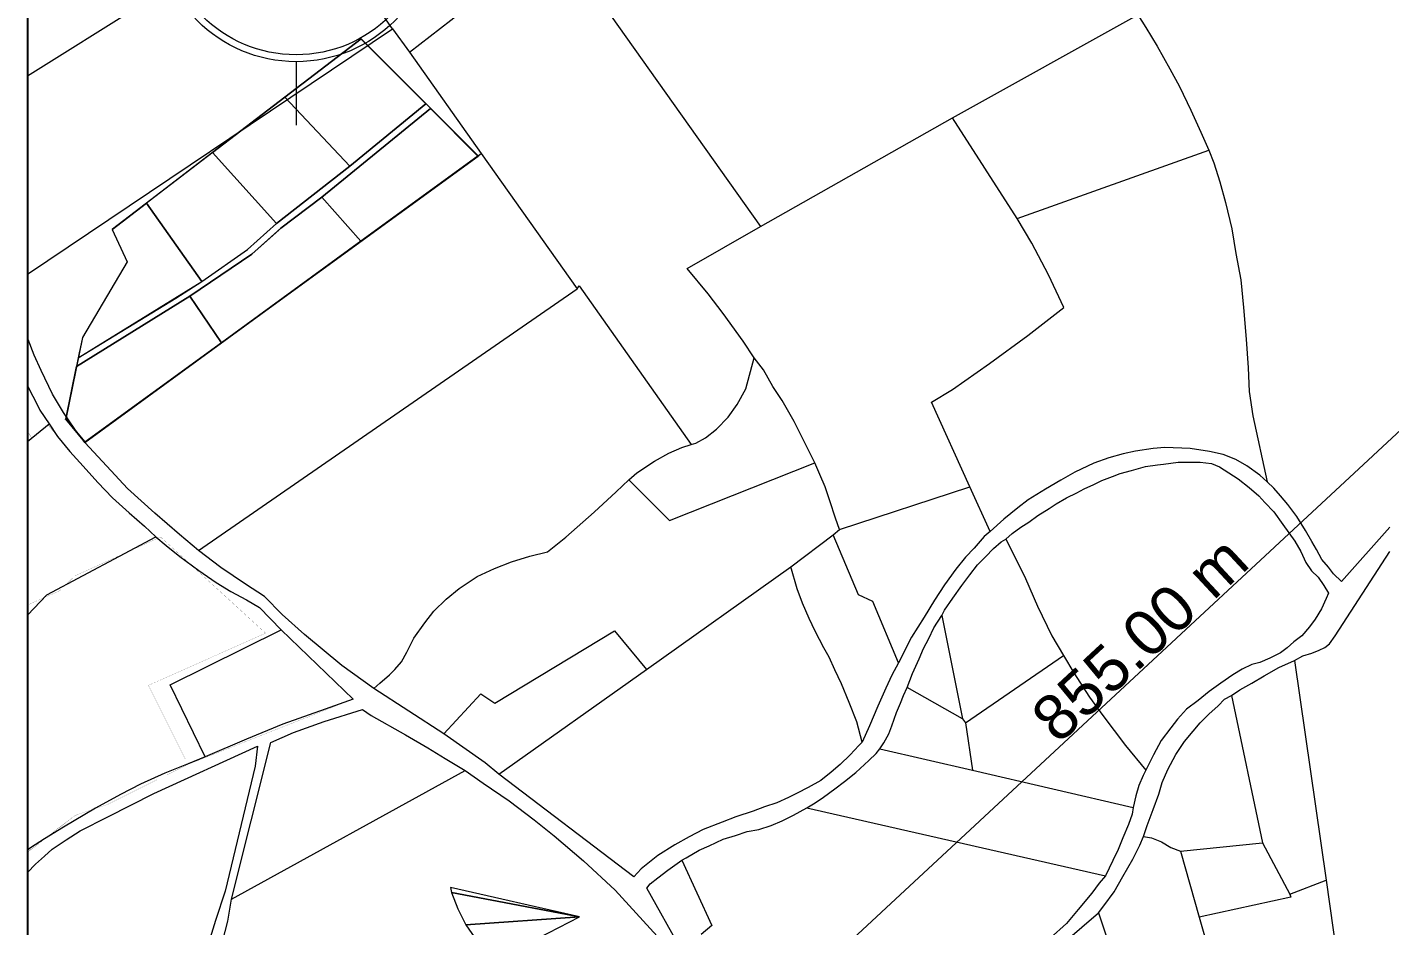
# Paper-space layout 'LAMINA DE TRABAJO' of a CAD drawing. Header units: millimetres. Extents: x 614351 to 615345, y 1320431 to 1320883.
# Drawn here: x 614839.8 to 614882.26, y 1320591.14 to 1320619.15 of the extents above; entities that cross this region are included whole.
import ezdxf

# ---------------------------------------------------------------- set-up
doc = ezdxf.new("R2010")
doc.units = ezdxf.units.MM
doc.layers.add('2', color=7, linetype='Continuous')
doc.layers.add('CVL_CUADCON_LIN', color=8, linetype='Continuous')
doc.layers.add('Cotas', color=7, linetype='Continuous', lineweight=0)
doc.styles.add('PUNTOS PI', font='arial.ttf', dxfattribs={"height": 1.5})

psp = doc.layouts.new('LAMINA DE TRABAJO')

# ---------------------------------------------------------------- linework, layer by layer
psp.add_line((614839.808, 1320640.692), (614839.808, 1320575.067))
at = {"color": 0, "lineweight": 15}
psp.add_line((614848.181, 1320618.081), (614848.181, 1320616.101, 0.003), dxfattribs=at)
at = {"color": 1, "lineweight": 0}
psp.add_line((614841.008, 1320606.931), (614841.163, 1320606.745), dxfattribs=at)
for points in [[(614841.602, 1320606.222), (614853.858, 1320615.143), (614850.206, 1320618.788), (614842.448, 1320612.85), (614842.916, 1320611.844), (614841.522, 1320609.484), (614841.008, 1320606.931)], [(614852.229, 1320616.769), (614849.854, 1320614.827), (614847.834, 1320616.972), (614850.206, 1320618.788)], [(614849.854, 1320614.827), (614847.57, 1320613.036), (614845.576, 1320615.244), (614847.834, 1320616.972)], [(614853.858, 1320615.143), (614850.202, 1320612.482), (614848.979, 1320613.852), (614852.373, 1320616.625)], [(614845.246, 1320611.231), (614846.672, 1320612.225), (614847.57, 1320613.036), (614845.576, 1320615.244), (614843.519, 1320613.67)], [(614843.519, 1320613.67), (614842.448, 1320612.85), (614842.916, 1320611.844), (614841.522, 1320609.484), (614841.394, 1320608.85), (614844.433, 1320610.705), (614845.246, 1320611.231)], [(614844.874, 1320610.768), (614846.807, 1320612.075), (614847.705, 1320612.886), (614848.979, 1320613.852), (614850.202, 1320612.482), (614845.855, 1320609.318)], [(614841.34, 1320608.581), (614844.874, 1320610.768), (614845.855, 1320609.318), (614841.602, 1320606.222), (614841.008, 1320606.931)]]:
    psp.add_lwpolyline(points, close=True, dxfattribs=at)
for points in [[(614850.198, 1320618.782), (614842.456, 1320612.857)], [(614853.851, 1320615.15), (614850.213, 1320618.781)], [(614841.61, 1320606.228), (614853.85, 1320615.137)], [(614842.448, 1320612.85), (614843.519, 1320613.67)], [(614843.519, 1320613.67), (614845.246, 1320611.231)], [(614847.705, 1320612.886), (614848.979, 1320613.852)], [(614847.57, 1320613.036), (614846.672, 1320612.225)], [(614847.705, 1320612.886), (614846.807, 1320612.075)], [(614847.64, 1320612.827), (614846.807, 1320612.075)], [(614850.202, 1320612.482), (614845.855, 1320609.318), (614844.874, 1320610.768)], [(614841.435, 1320609.054), (614841.01, 1320606.94)], [(614841.008, 1320606.931), (614841.34, 1320608.581)], [(614841.014, 1320606.923), (614841.596, 1320606.23)]]:
    psp.add_lwpolyline(points, dxfattribs=at)
at = {"color": 0, "lineweight": 15}
for radius in [4.348, 4.135]:
    psp.add_circle((614848.181, 1320622.429), radius, dxfattribs=at)
at = {"color": 1, "lineweight": 0}
for centre in [(614850.206, 1320618.788), (614853.858, 1320615.143), (614841.008, 1320606.931), (614841.602, 1320606.222)]:
    psp.add_circle(centre, 0.0101, dxfattribs=at)
at = {"layer": '2', "color": 1, "linetype": 'Continuous', "lineweight": 0}
for p, q in [((614839.808, 1320617.638), (614843.334, 1320619.842)), ((614851.184, 1320619.106), (614850.646, 1320619.869)), ((614851.717, 1320618.377), (614853.65, 1320619.879)), ((614857.721, 1320619.894), (614862.655, 1320612.943)), ((614839.808, 1320611.455), (614851.184, 1320619.106)), ((614851.184, 1320619.106), (614851.717, 1320618.377)), ((614851.717, 1320618.377), (614853.953, 1320615.215)), ((614862.655, 1320612.943), (614868.638, 1320616.332)), ((614870.648, 1320613.191), (614868.638, 1320616.332)), ((614870.648, 1320613.191), (614876.622, 1320615.317)), ((614841.602, 1320606.212), (614853.953, 1320615.215)), ((614853.953, 1320615.215), (614856.938, 1320611.002)), ((614844.874, 1320610.768), (614841.34, 1320608.581)), ((614845.855, 1320609.318), (614844.874, 1320610.768)), ((614845.14, 1320602.844), (614856.938, 1320611.002)), ((614841.602, 1320606.222), (614845.855, 1320609.318)), ((614841.34, 1320608.581), (614841.008, 1320606.931)), ((614839.808, 1320606.236), (614840.484, 1320606.787)), ((614841.008, 1320606.931), (614841.602, 1320606.222)), ((614865.117, 1320603.496), (614869.173, 1320604.828)), ((614869.814, 1320603.432), (614869.173, 1320604.828)), ((614864.922, 1320603.332), (614865.117, 1320603.496)), ((614863.594, 1320602.327), (614864.922, 1320603.332)), ((614859.098, 1320599.133), (614863.594, 1320602.327)), ((614868.301, 1320600.811), (614868.943, 1320597.588)), ((614869.045, 1320597.47), (614872.096, 1320599.562)), ((614854.504, 1320595.867), (614859.098, 1320599.133)), ((614879.29, 1320599.415), (614880.275, 1320592.565)), ((614852.781, 1320597.12), (614850.607, 1320598.532)), ((614868.943, 1320597.588), (614867.22, 1320598.569)), ((614877.331, 1320598.323), (614878.296, 1320593.725)), ((614868.943, 1320597.588), (614869.045, 1320597.47)), ((614869.045, 1320597.47), (614869.261, 1320595.993)), ((614866.369, 1320596.656), (614869.261, 1320595.993)), ((614846.167, 1320591.972), (614853.448, 1320595.98)), ((614869.261, 1320595.993), (614874.27, 1320594.825)), ((614864.092, 1320594.815), (614873.399, 1320592.697)), ((614875.742, 1320593.46), (614878.296, 1320593.725)), ((614878.296, 1320593.725), (614879.152, 1320592.124)), ((614875.742, 1320593.46), (614876.322, 1320591.407)), ((614879.152, 1320592.124), (614880.275, 1320592.565)), ((614880.275, 1320592.565), (614881.08, 1320586.9)), ((614871.297, 1320589.922), (614873.184, 1320591.542)), ((614873.184, 1320591.542), (614874.163, 1320588.653)), ((614876.322, 1320591.407), (614876.855, 1320589.55))]:
    psp.add_line(p, q, dxfattribs=at)
for points in [[(614868.638, 1320616.332), (614874.411, 1320619.541), (614874.658, 1320619.145), (614875.017, 1320618.56), (614875.406, 1320617.857), (614875.714, 1320617.303), (614876.063, 1320616.569), (614876.376, 1320615.886), (614876.622, 1320615.317)], [(614876.622, 1320615.317), (614876.781, 1320614.922), (614876.965, 1320614.337), (614877.145, 1320613.685), (614877.335, 1320612.869), (614877.468, 1320612.099), (614877.617, 1320611.283), (614877.704, 1320610.416), (614877.791, 1320609.431), (614877.853, 1320608.533), (614877.879, 1320607.799), (614877.997, 1320607.035), (614878.443, 1320604.982)], [(614869.173, 1320604.828), (614867.983, 1320607.461), (614868.634, 1320607.855), (614869.793, 1320608.666), (614870.987, 1320609.542), (614872.105, 1320610.419), (614871.623, 1320611.435), (614871.11, 1320612.421), (614870.648, 1320613.191)], [(614862.455, 1320608.849), (614862.117, 1320609.362), (614861.491, 1320610.224), (614861.019, 1320610.845), (614860.368, 1320611.636), (614862.655, 1320612.943)], [(614856.938, 1320611.002), (614857.005, 1320611.089), (614860.497, 1320606.146)], [(614841.602, 1320606.212), (614841.284, 1320606.623), (614840.93, 1320607.146), (614840.587, 1320607.711), (614840.233, 1320608.45), (614840.023, 1320608.927), (614839.833, 1320609.415), (614839.808, 1320609.467)], [(614860.497, 1320606.146), (614860.64, 1320606.187), (614860.938, 1320606.356), (614861.281, 1320606.618), (614861.65, 1320606.997), (614861.927, 1320607.387), (614862.194, 1320607.879), (614862.455, 1320608.849)], [(614864.342, 1320605.569), (614863.994, 1320606.278), (614863.701, 1320606.863), (614863.332, 1320607.52), (614863.04, 1320607.951), (614862.742, 1320608.469), (614862.455, 1320608.849)], [(614839.808, 1320607.983), (614839.884, 1320607.824), (614840.069, 1320607.475), (614840.192, 1320607.213), (614840.484, 1320606.787)], [(614840.484, 1320606.787), (614840.746, 1320606.397), (614841.13, 1320605.93), (614841.546, 1320605.468), (614842.002, 1320604.965), (614842.464, 1320604.477), (614842.976, 1320604.015), (614843.459, 1320603.594), (614843.812, 1320603.261)], [(614845.14, 1320602.844), (614844.546, 1320603.342), (614843.782, 1320603.999), (614842.925, 1320604.77), (614842.284, 1320605.468), (614841.602, 1320606.212)], [(614858.548, 1320605.039), (614858.795, 1320605.259), (614859.353, 1320605.623), (614859.794, 1320605.879), (614860.205, 1320606.054), (614860.497, 1320606.146)], [(614878.443, 1320604.982), (614878.212, 1320605.188), (614877.812, 1320605.475), (614877.464, 1320605.681), (614877.069, 1320605.835), (614876.648, 1320605.927), (614876.038, 1320606.025), (614875.254, 1320606.056), (614874.89, 1320606.015), (614874.336, 1320605.939), (614873.951, 1320605.852), (614873.51, 1320605.734), (614873.044, 1320605.56), (614872.449, 1320605.278), (614872.008, 1320605.037), (614871.536, 1320604.75), (614870.993, 1320604.417), (614870.67, 1320604.165), (614870.234, 1320603.817), (614869.814, 1320603.432)], [(614858.548, 1320605.039), (614859.815, 1320603.776), (614864.342, 1320605.569)], [(614865.117, 1320603.496), (614864.994, 1320603.85), (614864.814, 1320604.384), (614864.671, 1320604.82), (614864.501, 1320605.21), (614864.342, 1320605.569)], [(614870.296, 1320603.196), (614870.491, 1320603.365), (614870.767, 1320603.565), (614871.014, 1320603.719), (614871.29, 1320603.929), (614871.649, 1320604.149), (614871.865, 1320604.293), (614872.193, 1320604.483), (614872.511, 1320604.642), (614872.741, 1320604.765), (614873.039, 1320604.898), (614873.29, 1320605.021), (614873.623, 1320605.144), (614873.859, 1320605.236), (614874.213, 1320605.339), (614874.654, 1320605.461), (614875.023, 1320605.513), (614875.208, 1320605.533), (614875.664, 1320605.594), (614876.013, 1320605.594), (614876.356, 1320605.594), (614876.71, 1320605.553), (614876.951, 1320605.45), (614877.541, 1320605.075), (614877.879, 1320604.803), (614878.182, 1320604.546), (614878.371, 1320604.341), (614878.653, 1320604.048), (614878.925, 1320603.648), (614879.3, 1320603.13), (614879.489, 1320602.806), (614879.648, 1320602.468), (614879.823, 1320602.206), (614880.033, 1320602.006), (614880.207, 1320601.744), (614880.356, 1320601.513), (614880.284, 1320601.344), (614880.136, 1320601.02), (614879.941, 1320600.702), (614879.756, 1320600.461), (614879.525, 1320600.179), (614879.274, 1320599.99), (614879.064, 1320599.8), (614878.859, 1320599.646), (614878.526, 1320599.487), (614878.213, 1320599.344), (614877.962, 1320599.287), (614877.659, 1320599.144), (614877.372, 1320598.959), (614876.993, 1320598.703), (614876.634, 1320598.447), (614876.295, 1320598.165), (614875.926, 1320597.893), (614875.649, 1320597.58), (614875.439, 1320597.308), (614875.142, 1320596.918), (614874.896, 1320596.472), (614874.665, 1320595.995)], [(614850.607, 1320598.532), (614850.791, 1320598.706), (614851.089, 1320598.962), (614851.258, 1320599.132), (614851.463, 1320599.373), (614851.637, 1320599.67), (614851.853, 1320600.106), (614852.191, 1320600.583), (614852.478, 1320600.952), (614852.857, 1320601.327), (614853.268, 1320601.65), (614853.826, 1320602.024), (614854.365, 1320602.28), (614854.898, 1320602.49), (614855.462, 1320602.665), (614856.016, 1320602.793), (614856.59, 1320603.259), (614857.472, 1320604.039), (614858.159, 1320604.669), (614858.548, 1320605.039)], [(614882.26, 1320603.569), (614880.756, 1320601.872), (614880.51, 1320602.108), (614880.351, 1320602.324), (614880.141, 1320602.56), (614879.982, 1320602.868), (614879.828, 1320603.119), (614879.633, 1320603.463), (614879.366, 1320603.904), (614879.089, 1320604.274), (614878.858, 1320604.541), (614878.653, 1320604.782), (614878.443, 1320604.982)], [(614869.814, 1320603.432), (614869.619, 1320603.273), (614869.311, 1320602.909), (614869.045, 1320602.637), (614868.737, 1320602.258), (614868.388, 1320601.765), (614868.071, 1320601.293), (614867.753, 1320600.76), (614867.363, 1320600.139), (614866.953, 1320599.334)], [(614839.808, 1320600.822), (614840.413, 1320601.456), (614843.812, 1320603.261)], [(614843.812, 1320603.261), (614844.13, 1320602.999), (614844.556, 1320602.65), (614845.151, 1320602.218), (614845.694, 1320601.838), (614846.151, 1320601.566), (614846.633, 1320601.304), (614847.038, 1320601.063), (614847.72, 1320600.365)], [(614866.953, 1320599.334), (614866.153, 1320601.253), (614865.702, 1320601.459), (614864.922, 1320603.332)], [(614868.301, 1320600.811), (614868.389, 1320600.975), (614868.645, 1320601.355), (614868.927, 1320601.745), (614869.178, 1320602.083), (614869.419, 1320602.396), (614869.665, 1320602.647), (614869.916, 1320602.898), (614870.157, 1320603.109), (614870.296, 1320603.196)], [(614870.296, 1320603.196), (614870.578, 1320602.647), (614870.906, 1320601.964), (614871.28, 1320601.102), (614871.732, 1320600.183), (614872.096, 1320599.562)], [(614850.607, 1320598.532), (614849.602, 1320599.256), (614848.443, 1320600.221), (614847.745, 1320600.842), (614847.197, 1320601.402), (614846.607, 1320601.792), (614845.833, 1320602.31), (614845.14, 1320602.844)], [(614879.29, 1320599.415), (614879.551, 1320599.553), (614879.828, 1320599.64), (614880.064, 1320599.728), (614880.238, 1320599.815), (614880.382, 1320599.933), (614880.561, 1320600.179), (614882.263, 1320602.81)], [(614865.825, 1320596.861), (614865.651, 1320597.498), (614865.415, 1320598.103), (614865.179, 1320598.678), (614864.964, 1320599.12), (614864.794, 1320599.51), (614864.625, 1320599.802), (614864.353, 1320600.32), (614864.174, 1320600.716), (614863.963, 1320601.198), (614863.794, 1320601.644), (614863.594, 1320602.327)], [(614867.22, 1320598.569), (614867.389, 1320599.005), (614867.599, 1320599.467), (614867.732, 1320599.78), (614867.896, 1320600.093), (614868.055, 1320600.426), (614868.301, 1320600.811)], [(614845.351, 1320596.41), (614844.259, 1320598.648), (614847.72, 1320600.365)], [(614847.72, 1320600.365), (614849.961, 1320598.209), (614849.084, 1320597.896), (614847.766, 1320597.42), (614846.633, 1320596.953), (614845.351, 1320596.41)], [(614852.781, 1320597.12), (614853.934, 1320598.371), (614854.375, 1320598.083), (614858.103, 1320600.334), (614859.098, 1320599.133)], [(614872.096, 1320599.562), (614872.419, 1320599.028), (614872.906, 1320598.264), (614873.321, 1320597.699), (614874.029, 1320596.755), (614874.665, 1320595.995)], [(614866.953, 1320599.334), (614866.748, 1320598.954), (614866.558, 1320598.544), (614866.307, 1320597.99), (614866.046, 1320597.369), (614865.825, 1320596.861)], [(614877.331, 1320598.323), (614877.593, 1320598.497), (614877.967, 1320598.708), (614878.346, 1320598.928), (614878.808, 1320599.195), (614879.29, 1320599.415)], [(614866.369, 1320596.656), (614866.492, 1320596.846), (614866.656, 1320597.128), (614866.748, 1320597.369), (614866.892, 1320597.784), (614867.02, 1320598.082), (614867.112, 1320598.323), (614867.22, 1320598.569)], [(614874.583, 1320593.922), (614874.701, 1320594.261), (614874.891, 1320594.769), (614875.06, 1320595.241), (614875.168, 1320595.605), (614875.342, 1320596.015), (614875.598, 1320596.482), (614875.86, 1320596.882), (614876.131, 1320597.205), (614876.352, 1320597.462), (614876.624, 1320597.733), (614876.916, 1320598), (614877.116, 1320598.2), (614877.331, 1320598.323)], [(614846.167, 1320591.972), (614847.392, 1320596.85), (614848.105, 1320597.163), (614849.053, 1320597.506), (614850.253, 1320597.885), (614850.525, 1320597.695), (614851.591, 1320597.094), (614852.284, 1320596.684), (614852.827, 1320596.35), (614853.448, 1320595.98)], [(614854.504, 1320595.867), (614854.078, 1320596.216), (614852.781, 1320597.12)], [(614839.808, 1320592.805), (614840.06, 1320593.057), (614840.342, 1320593.309), (614840.583, 1320593.529), (614841.014, 1320593.821), (614841.45, 1320594.098), (614842.311, 1320594.539), (614843.747, 1320595.262), (614846.982, 1320596.738), (614846.91, 1320596.112), (614846.474, 1320594.301), (614845.967, 1320592.223), (614845.67, 1320591.3), (614845.342, 1320590.222), (614845.152, 1320589.648), (614844.952, 1320589.14), (614844.706, 1320588.622), (614844.429, 1320588.119), (614844.147, 1320587.755), (614843.978, 1320587.55), (614843.655, 1320587.191), (614843.435, 1320586.991)], [(614865.825, 1320596.861), (614865.718, 1320596.759), (614865.446, 1320596.467), (614865.138, 1320596.169), (614864.851, 1320595.928), (614864.528, 1320595.667), (614864.133, 1320595.446), (614863.795, 1320595.272), (614863.528, 1320595.139), (614863.159, 1320594.97), (614862.775, 1320594.847), (614862.421, 1320594.708), (614861.882, 1320594.534), (614861.457, 1320594.365), (614860.867, 1320594.145), (614860.431, 1320593.914), (614859.98, 1320593.663), (614859.457, 1320593.335), (614858.939, 1320592.914), (614858.709, 1320592.668), (614854.504, 1320595.867)], [(614864.092, 1320594.815), (614864.354, 1320594.974), (614864.615, 1320595.154), (614864.964, 1320595.41), (614865.272, 1320595.636), (614865.62, 1320595.918), (614866.025, 1320596.297), (614866.256, 1320596.507), (614866.369, 1320596.656)], [(614845.351, 1320596.41), (614844.823, 1320596.19), (614844.09, 1320595.893), (614843.336, 1320595.549), (614842.706, 1320595.231), (614841.931, 1320594.806), (614840.937, 1320594.216), (614840.342, 1320593.847), (614839.901, 1320593.565), (614839.808, 1320593.494)], [(614853.448, 1320595.98), (614854.007, 1320595.585), (614854.822, 1320595.03), (614855.601, 1320594.44), (614856.222, 1320593.942), (614857.14, 1320593.167), (614858.119, 1320592.248), (614859.432, 1320590.81)], [(614874.665, 1320595.995), (614874.578, 1320595.821), (614874.439, 1320595.513), (614874.347, 1320595.195), (614874.27, 1320594.825)], [(614860.206, 1320593.186), (614860.339, 1320593.262), (614860.739, 1320593.493), (614861.052, 1320593.631), (614861.493, 1320593.836), (614861.872, 1320593.949), (614862.241, 1320594.082), (614862.605, 1320594.139), (614862.985, 1320594.262), (614863.328, 1320594.41), (614863.677, 1320594.59), (614864.092, 1320594.815)], [(614874.27, 1320594.825), (614874.234, 1320594.615), (614874.122, 1320594.297), (614873.947, 1320593.876), (614873.794, 1320593.517), (614873.635, 1320593.179), (614873.399, 1320592.697)], [(614873.184, 1320591.542), (614873.353, 1320591.758), (614873.671, 1320592.199), (614873.942, 1320592.676), (614874.25, 1320593.219), (614874.47, 1320593.655), (614874.583, 1320593.922)], [(614874.583, 1320593.922), (614874.84, 1320593.881), (614875.152, 1320593.753), (614875.44, 1320593.583), (614875.742, 1320593.46)], [(614860.181, 1320590.399), (614859.109, 1320592.309), (614859.216, 1320592.442), (614859.452, 1320592.632), (614859.765, 1320592.868), (614860.206, 1320593.186)], [(614860.206, 1320593.186), (614861.139, 1320591.143), (614860.801, 1320590.871)], [(614873.399, 1320592.697), (614873.209, 1320592.466), (614872.973, 1320592.158), (614872.548, 1320591.65), (614872.184, 1320591.214), (614871.681, 1320590.753), (614871.328, 1320590.455), (614870.882, 1320590.158), (614870.477, 1320589.866), (614867.026, 1320587.184)], [(614839.808, 1320581.138), (614839.877, 1320581.236), (614840.077, 1320581.636), (614840.425, 1320582.231), (614840.82, 1320582.872), (614841.276, 1320583.585), (614841.809, 1320584.329), (614842.568, 1320585.411), (614843.224, 1320586.288), (614843.404, 1320586.437), (614843.763, 1320586.791), (614844.142, 1320587.227), (614844.491, 1320587.724), (614844.86, 1320588.298), (614845.167, 1320588.847), (614845.49, 1320589.53), (614845.695, 1320590.073), (614845.885, 1320590.638), (614846.059, 1320591.284), (614846.167, 1320591.972)], [(614879.152, 1320592.124), (614879.183, 1320592.032), (614876.322, 1320591.407)]]:
    psp.add_lwpolyline(points, dxfattribs=at)
at = {"layer": '2', "color": 1, "linetype": 'Continuous', "lineweight": 0, "flags": 128}
for points in [[(614841.008, 1320606.931), (614841.602, 1320606.222), (614853.858, 1320615.143), (614850.206, 1320618.788), (614842.448, 1320612.85), (614842.916, 1320611.844), (614841.522, 1320609.484)], [(614849.854, 1320614.827), (614852.229, 1320616.769), (614850.206, 1320618.788), (614847.834, 1320616.972)], [(614847.57, 1320613.036), (614849.854, 1320614.827), (614847.834, 1320616.972), (614845.576, 1320615.244)], [(614848.979, 1320613.852), (614850.202, 1320612.482), (614853.849, 1320615.139), (614852.373, 1320616.625)], [(614845.246, 1320611.231), (614846.672, 1320612.225), (614847.57, 1320613.036), (614845.576, 1320615.244), (614843.519, 1320613.67)], [(614841.394, 1320608.85), (614845.246, 1320611.231), (614843.519, 1320613.67), (614842.448, 1320612.85), (614842.916, 1320611.844), (614841.522, 1320609.484)], [(614844.874, 1320610.768), (614845.855, 1320609.318), (614850.202, 1320612.482), (614848.979, 1320613.852), (614847.705, 1320612.886), (614846.807, 1320612.075)]]:
    psp.add_lwpolyline(points, close=True, dxfattribs=at)
for points, const_width in [([(614843.812, 1320603.261), (614842.72, 1320604.246), (614842.002, 1320604.965), (614840.938, 1320606.164), (614840.451, 1320606.76)], 0.00807), ([(614839.808, 1320593.432), (614840.031, 1320593.597), (614841.289, 1320594.576), (614842.302, 1320594.92), (614844.814, 1320596.171), (614843.58, 1320598.635), (614847.231, 1320600.261), (614843.959, 1320603.261), (614841.291, 1320602.049), (614840.811, 1320601.582), (614839.808, 1320601.139)], 0.00404), ([(614839.808, 1320593.432), (614840.031, 1320593.597), (614841.289, 1320594.576), (614842.302, 1320594.92), (614844.814, 1320596.171), (614843.58, 1320598.635), (614847.231, 1320600.261), (614843.959, 1320603.261), (614841.291, 1320602.049), (614840.811, 1320601.582), (614839.808, 1320601.139)], 0.00404), ([(614839.808, 1320593.444), (614841.289, 1320594.576), (614842.302, 1320594.92), (614844.814, 1320596.171), (614849.961, 1320598.209)], 0.00404), ([(614841.289, 1320594.576), (614842.302, 1320594.92), (614844.814, 1320596.171)], 0.00404)]:
    psp.add_lwpolyline(points, dxfattribs=dict(at, const_width=const_width))
at = {"layer": 'Cotas'}
psp.add_line((614863.098, 1320588.482), (614886.883, 1320610.576), dxfattribs=at)
at = {"layer": 'CVL_CUADCON_LIN', "color": 1, "lineweight": 0, "ltscale": 0.5, "const_width": 0.00807, "flags": 128}
psp.add_lwpolyline([(614839.945, 1320606.348), (614839.808, 1320606.556)], dxfattribs=at)

# ---------------------------------------------------------------- texts
at = {"layer": 'Cotas', "color": 18, "true_color": 0x000000, "insert": (614874.474, 1320600.084), "char_height": 1.4129, "attachment_point": 5, "rotation": 42.8901, "style": 'PUNTOS PI'}
psp.add_mtext('\\A1;855.00 m', dxfattribs=at)

# ---------------------------------------------------------------- meshes
at = {"layer": '2', "color": 1, "linetype": 'Continuous', "lineweight": 0}
mesh = psp.add_polyface(dxfattribs=at)
corners = [(614857.017, 1320591.422), (614853.022, 1320592.178), (614853.474, 1320591.173), (614853.828, 1320590.664), (614853.222, 1320591.665), (614852.992, 1320592.337), (614854.433, 1320590.084)]
mesh.append_faces([[corners[k] for k in face] for face in [(1, 0, 5), (0, 2, 3, 6)]], dxfattribs={"vtx0": -1, "color": 1})
mesh.append_faces([[corners[k] for k in face] for face in [(0, 1, 4, 2)]], dxfattribs={"vtx0": -1, "vtx3": -1, "color": 1})

doc.saveas('drawing.dxf')
